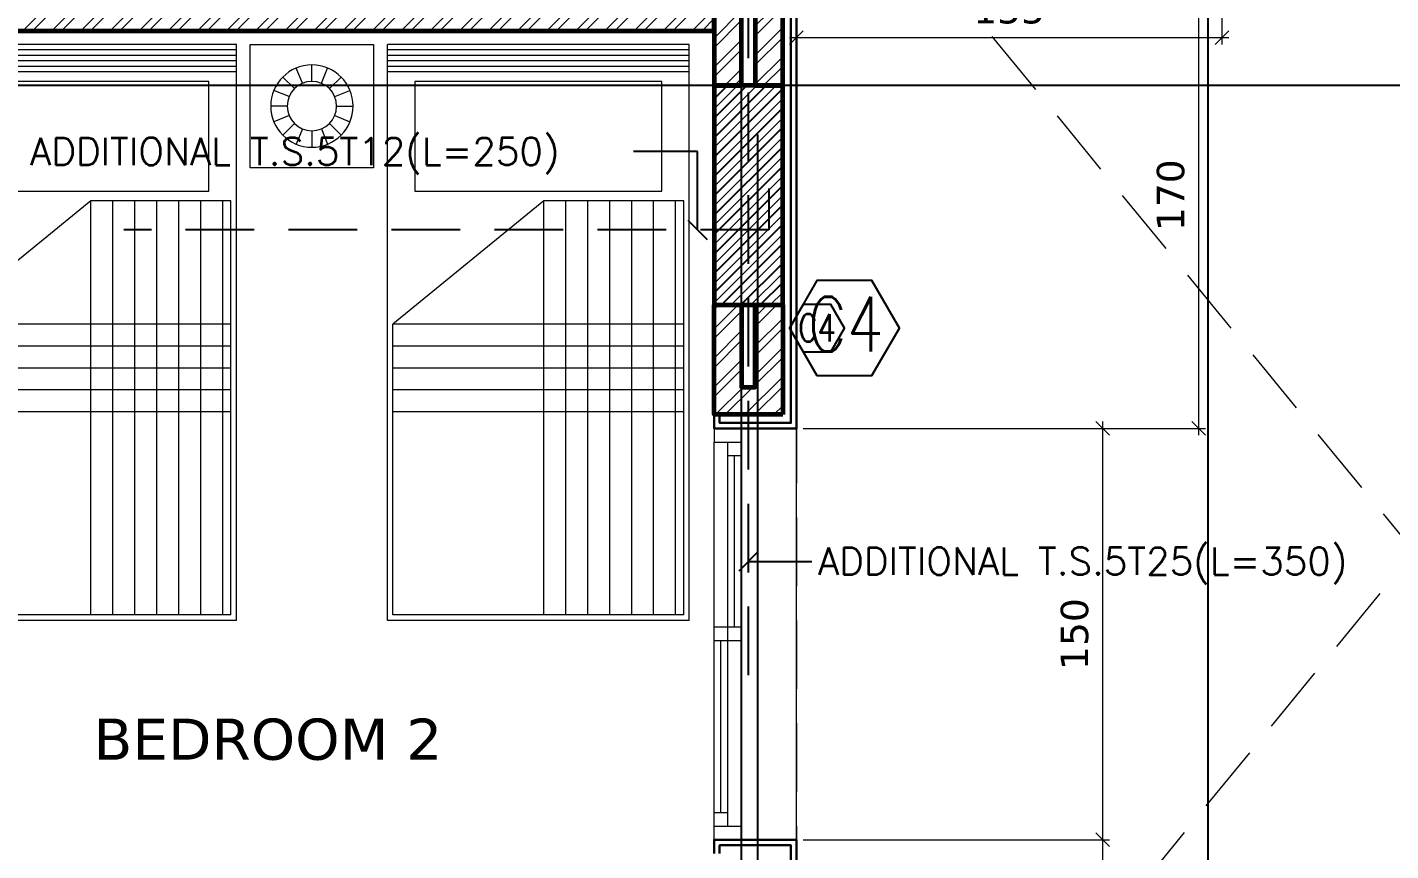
# Model space of a CAD drawing. Header units: inches. Extents: x -48 to 777, y -156 to 510.
# Drawn here: x 404.825 to 409.792, y 138.067 to 141.069 of the extents above; entities that cross this region are included whole.
import ezdxf
from ezdxf.enums import TextEntityAlignment as Align

# ---------------------------------------------------------------- set-up
doc = ezdxf.new("R2010")
doc.units = ezdxf.units.IN
doc.header["$MEASUREMENT"] = 0
doc.set_wipeout_variables(frame=1)
doc.linetypes.add('ACAD_ISO10W100', pattern=[18, 12, -3, 0, -3])
doc.linetypes.add('HIDDEN', pattern=[0.375, 0.25, -0.125])
doc.layers.get('Defpoints').update_dxf_attribs({"lineweight": 5})
for name, color, linetype, lineweight in [('A-AXIS ST', 251, 'ACAD_ISO10W100', 5), ('A-DIM', 9, 'Continuous', 5), ('A-FURN1', 211, 'Continuous', 15), ('A-HIDDEN', 254, 'HIDDEN', 5), ('A-LEVELS', 139, 'Continuous', 20), ('A-LIMIT LOT', 235, 'ACAD_ISO10W100', 20), ('A-PILLARS', 1, 'Continuous', 60), ('A-TEXT', 50, 'Continuous', 15), ('A-WALLS', 7, 'Continuous', 60), ('A-WINDOWS', 4, 'Continuous', 20), ('C-STONE', 42, 'Continuous', 30), ('D-STONE', 52, 'Continuous', 20), ('H-PILLARS', 61, 'Continuous', 5), ('H-WALLS', 51, 'Continuous', 5)]:
    doc.layers.add(name, color=color, linetype=linetype, lineweight=lineweight)
doc.layers.add('HH-GREY', color=253, linetype='Continuous', lineweight=5, true_color=0x828282)
for name, color, linetype in [('pts pc', 7, 'Continuous'), ('Str-Axes', 8, 'Continuous'), ('str-col-hatch', 8, 'Continuous'), ('str-COL-TAG-100', 1, 'Continuous'), ('str-COL-TAG-50', 7, 'Continuous'), ('str-columns', 3, 'Continuous'), ('str-slab-bottom-reinf.', 1, 'Continuous'), ('str-slab-top', 1, 'Continuous')]:
    doc.layers.add(name, color=color, linetype=linetype)
doc.styles.add('2mm', font='simplex.shx', dxfattribs={"height": 0.5})
doc.styles.add('ROMAN', font='ROMANS.SHX')
doc.styles.add('ROMAND', font='verdana.ttf')
doc.styles.add('ROMANS', font='romans__.ttf', dxfattribs={"height": 0.14})
doc.dimstyles.new('M-1.50', dxfattribs={"dimtxt": 0.1, "dimasz": 0.05, "dimexe": 0.025, "dimexo": 0.025, "dimgap": 0.05, "dimtad": 1, "dimlfac": 100, "dimrnd": 0.5, "dimzin": 9, "dimdsep": 46, "dimtxsty": 'ROMAND', "dimblk": 'OBLIQUE', "dimcen": 1, "dimdle": 0.025, "dimclrd": 256, "dimclre": 256, "dimclrt": 2, "dimadec": 0, "dimazin": 0, "dimtfac": 0.666667, "dimtmove": 2, "dimatfit": 3, "dimfxl": 0.04, "dimtolj": 1, "dimtzin": 5, "dimlwd": -1, "dimlwe": -1, "dimarcsym": 0})
doc.dimstyles.new('structure', dxfattribs={"dimtxt": 0.1, "dimasz": 0.07, "dimexe": 0.18, "dimexo": 1, "dimgap": 0.05, "dimtad": 1, "dimdec": 1, "dimlfac": 100, "dimrnd": 0.5, "dimdsep": 46, "dimtxsty": 'ROMAN', "dimblk1": 'OBLIQUE', "dimblk2": 'OBLIQUE', "dimsah": 1, "dimcen": 0.009, "dimse1": 1, "dimse2": 1, "dimclrd": 4, "dimclre": 9, "dimclrt": 1, "dimadec": 0, "dimazin": 0, "dimtfac": 0.066667, "dimtdec": 1, "dimtix": 1, "dimtmove": 2, "dimatfit": 3, "dimldrblk": 'OBLIQUE', "dimfxl": 0.18, "dimtolj": 1, "dimarcsym": 0})
pattern_1 = [(45, (-242.49175, -175.21088), (-0.0530330086, 0.0530330086), []), (45, (-242.4564, -175.21088), (-0.0530330086, 0.0530330086), [])]

# ---------------------------------------------------------------- blocks, each defined once
blk = doc.blocks.new('_Oblique')
at = {"color": 0, "linetype": 'ByBlock', "lineweight": -2}
blk.add_line((-0.5, -0.5), (0.5, 0.5), dxfattribs=at)
blk = doc.blocks.new('*D7')
at = {"layer": 'A-DIM', "transparency": 16777216}
for p, q in [((332.1441, 67.9158), (332.1441, 63.3658)), ((332.5563, 67.8908), (332.1191, 67.8908)), ((332.5563, 63.3908), (332.1191, 63.3908))]:
    blk.add_line(p, q, dxfattribs=at)
at = {"layer": 'Defpoints', "color": 0, "transparency": 16777216}
for p in [(332.5813, 67.8908), (332.1441, 63.3908), (332.5813, 63.3908)]:
    blk.add_point(p, dxfattribs=at)
at = {"layer": 'A-DIM', "transparency": 16777216, "xscale": 0.05, "yscale": 0.05, "zscale": 0.05}
for p, rotation in [((332.1441, 67.8908), 90), ((332.1441, 63.3908), 270)]:
    blk.add_blockref('_Oblique', p, dxfattribs=dict(at, rotation=rotation))
at = {"layer": 'A-DIM', "color": 2, "transparency": 16777216, "insert": (332.0421, 65.6408), "char_height": 0.1, "attachment_point": 5, "rotation": 90, "style": 'ROMAND'}
blk.add_mtext('\\A1;450', dxfattribs=at)
blk = doc.blocks.new('*D8')
at = {"layer": 'A-DIM', "transparency": 16777216}
for p, q in [((327.0813, 67.8658), (327.0813, 67.5233)), ((332.5813, 67.8658), (332.5813, 67.5233)), ((332.6063, 67.5483), (327.0563, 67.5483))]:
    blk.add_line(p, q, dxfattribs=at)
at = {"layer": 'Defpoints', "color": 0, "transparency": 16777216}
for p in [(327.0813, 67.8908), (332.5813, 67.8908), (327.0813, 67.5483)]:
    blk.add_point(p, dxfattribs=at)
at = {"layer": 'A-DIM', "transparency": 16777216, "xscale": 0.05, "yscale": 0.05, "zscale": 0.05, "rotation": 180}
blk.add_blockref('_Oblique', (327.0813, 67.5483), dxfattribs=at)
at = {"layer": 'A-DIM', "transparency": 16777216, "xscale": 0.05, "yscale": 0.05, "zscale": 0.05}
blk.add_blockref('_Oblique', (332.5813, 67.5483), dxfattribs=at)
at = {"layer": 'A-DIM', "color": 2, "transparency": 16777216, "insert": (329.8313, 67.6503), "char_height": 0.1, "attachment_point": 5, "style": 'ROMAND'}
blk.add_mtext('\\A1;550', dxfattribs=at)
blk = doc.blocks.new('gkjhg')
at = {"layer": 'A-FURN1', "extrusion": (0, 0, -1)}
for p, q in [((566.8796, 146.1703), (568.9796, 146.1703)), ((566.8796, 146.1703), (566.8796, 145.0703)), ((566.8996, 146.1503), (566.8996, 145.0903)), ((566.8996, 146.1503), (568.4096, 146.1503)), ((568.4096, 146.1503), (568.4096, 145.6403)), ((568.9796, 146.1703), (568.9796, 145.0703)), ((568.4446, 146.0703), (568.8446, 146.0703)), ((568.4446, 145.1703), (568.4446, 146.0703)), ((568.8446, 146.0703), (568.8446, 145.1703)), ((568.4096, 145.6403), (567.9596, 145.0903)), ((568.8446, 145.1703), (568.4446, 145.1703)), ((566.8996, 145.0903), (567.9596, 145.0903)), ((566.8796, 145.0703), (568.9796, 145.0703))]:
    blk.add_line(p, q, dxfattribs=at)
at = {"layer": 'HH-GREY', "extrusion": (0, 0, -1)}
for p, q in [((567.6396, 146.1503), (567.6396, 145.0903)), ((567.7196, 146.1503), (567.7196, 145.0903)), ((567.7996, 146.1503), (567.7996, 145.0903)), ((567.8796, 146.1503), (567.8796, 145.0903)), ((567.9596, 146.1503), (567.9596, 145.0903)), ((568.8796, 146.1703), (568.8796, 145.0703)), ((568.8996, 146.1703), (568.8996, 145.0703)), ((568.9196, 146.1703), (568.9196, 145.0703)), ((568.9396, 146.1703), (568.9396, 145.0703)), ((568.9596, 146.1703), (568.9596, 145.0703)), ((566.8996, 146.1203), (568.4096, 146.1203)), ((566.8996, 146.0403), (568.4096, 146.0403)), ((566.8996, 145.9603), (568.4096, 145.9603)), ((566.8996, 145.8803), (568.4096, 145.8803)), ((566.8996, 145.8003), (568.4096, 145.8003)), ((566.8996, 145.7203), (568.4096, 145.7203)), ((566.8996, 145.6403), (568.4096, 145.6403))]:
    blk.add_line(p, q, dxfattribs=at)
blk = doc.blocks.new('dzhgjfcgxbf')
for p, q in [((631.6, 370.2882), (631.5618, 370.3806)), ((631.6574, 370.2996), (631.6574, 370.3996)), ((631.7148, 370.2882), (631.7531, 370.3806)), ((631.5514, 370.2557), (631.4807, 370.3264)), ((631.7635, 370.2557), (631.8342, 370.3264)), ((631.5189, 370.207), (631.4265, 370.2453)), ((631.796, 370.207), (631.8884, 370.2453)), ((631.5074, 370.1496), (631.4074, 370.1496)), ((631.8074, 370.1496), (631.9074, 370.1496)), ((631.5189, 370.0922), (631.4265, 370.0539)), ((631.796, 370.0922), (631.8884, 370.0539)), ((631.5514, 370.0435), (631.4807, 369.9728)), ((631.6, 370.011), (631.5618, 369.9186)), ((631.6574, 369.9996), (631.6574, 369.8996)), ((631.7148, 370.011), (631.7531, 369.9186)), ((631.7635, 370.0435), (631.8342, 369.9728))]:
    blk.add_line(p, q)
for radius in [0.25, 0.15]:
    blk.add_circle((631.6574, 370.1496), radius)
blk = doc.blocks.new('*U25')
for p, q in [((50, 100), (1450, 100)), ((100, 100), (100, 50)), ((725, 0), (725, 100)), ((775, 0), (775, 100)), ((50, 50), (1450, 50)), ((100, 75), (725, 75)), ((1400, 0), (1400, 50)), ((50, 0), (1450, 0)), ((775, 25), (1400, 25))]:
    blk.add_line(p, q)
for points in [[(0, 100), (50, 100), (50, 0), (0, 0)], [(1500, 100), (1450, 100), (1450, 0), (1500, 0)]]:
    blk.add_lwpolyline(points)
blk = doc.blocks.new('AXIS')
at = {"layer": 'A-AXIS ST', "ltscale": 0.1}
for p, q in [((649.91853, 296.91777), (649.91853, 336.01919)), ((651.61853, 296.91777), (651.61853, 336.01919)), ((657.61853, 316.06777), (627.81853, 316.06777))]:
    blk.add_line(p, q, dxfattribs=at)
blk = doc.blocks.new('*D317')
at = {"layer": 'A-DIM', "transparency": 16777216}
for p, q in [((407.6518, 138.1069), (408.7676, 138.1069)), ((408.7426, 136.9819), (408.7426, 138.1319)), ((407.6518, 137.0069), (408.7676, 137.0069))]:
    blk.add_line(p, q, dxfattribs=at)
at = {"layer": 'Defpoints', "color": 0, "transparency": 16777216}
for p in [(407.6268, 138.1069), (408.7426, 138.1069), (407.6268, 137.0069)]:
    blk.add_point(p, dxfattribs=at)
at = {"layer": 'A-DIM', "transparency": 16777216, "xscale": 0.05, "yscale": 0.05, "zscale": 0.05}
for p, rotation in [((408.7426, 138.1069), 90), ((408.7426, 137.0069), 270)]:
    blk.add_blockref('_Oblique', p, dxfattribs=dict(at, rotation=rotation))
at = {"layer": 'A-DIM', "color": 2, "transparency": 16777216, "insert": (408.6406, 137.5569), "char_height": 0.1, "attachment_point": 5, "rotation": 90, "style": 'ROMAND'}
blk.add_mtext('\\A1;110', dxfattribs=at)
blk = doc.blocks.new('*D318')
at = {"layer": 'A-DIM', "transparency": 16777216}
for p, q in [((408.7426, 138.0819), (408.7426, 139.6319)), ((407.6518, 139.6069), (408.7676, 139.6069)), ((407.6518, 138.1069), (408.7676, 138.1069))]:
    blk.add_line(p, q, dxfattribs=at)
at = {"layer": 'Defpoints', "color": 0, "transparency": 16777216}
for p in [(407.6268, 139.6069), (408.7426, 139.6069), (407.6268, 138.1069)]:
    blk.add_point(p, dxfattribs=at)
at = {"layer": 'A-DIM', "transparency": 16777216, "xscale": 0.05, "yscale": 0.05, "zscale": 0.05}
for p, rotation in [((408.7426, 139.6069), 90), ((408.7426, 138.1069), 270)]:
    blk.add_blockref('_Oblique', p, dxfattribs=dict(at, rotation=rotation))
at = {"layer": 'A-DIM', "color": 2, "transparency": 16777216, "insert": (408.6406, 138.8569), "char_height": 0.1, "attachment_point": 5, "rotation": 90, "style": 'ROMAND'}
blk.add_mtext('\\A1;150', dxfattribs=at)
blk = doc.blocks.new('*D319')
at = {"layer": 'A-DIM', "transparency": 16777216}
for p, q in [((409.0926, 139.5819), (409.0926, 141.3319)), ((407.6518, 139.6069), (409.1176, 139.6069))]:
    blk.add_line(p, q, dxfattribs=at)
at = {"layer": 'Defpoints', "color": 0, "transparency": 16777216}
for p in [(409.0926, 141.3069), (409.0926, 141.3069), (407.6268, 139.6069)]:
    blk.add_point(p, dxfattribs=at)
at = {"layer": 'A-DIM', "transparency": 16777216, "xscale": 0.05, "yscale": 0.05, "zscale": 0.05}
for p, rotation in [((409.0926, 141.3069), 90), ((409.0926, 139.6069), 270)]:
    blk.add_blockref('_Oblique', p, dxfattribs=dict(at, rotation=rotation))
at = {"layer": 'A-DIM', "color": 2, "transparency": 16777216, "insert": (408.9906, 140.4569), "char_height": 0.1, "attachment_point": 5, "rotation": 90, "style": 'ROMAND'}
blk.add_mtext('\\A1;170', dxfattribs=at)
blk = doc.blocks.new('*D321')
at = {"layer": 'A-DIM', "transparency": 16777216}
for p, q in [((407.6268, 141.2819), (407.6268, 141.0062)), ((409.1768, 141.2819), (409.1768, 141.0062)), ((409.2018, 141.0312), (407.6018, 141.0312))]:
    blk.add_line(p, q, dxfattribs=at)
at = {"layer": 'Defpoints', "color": 0, "transparency": 16777216}
for p in [(407.6268, 141.3069), (409.1768, 141.3069), (407.6268, 141.0312)]:
    blk.add_point(p, dxfattribs=at)
at = {"layer": 'A-DIM', "transparency": 16777216, "xscale": 0.05, "yscale": 0.05, "zscale": 0.05, "rotation": 180}
blk.add_blockref('_Oblique', (407.6268, 141.0312), dxfattribs=at)
at = {"layer": 'A-DIM', "transparency": 16777216, "xscale": 0.05, "yscale": 0.05, "zscale": 0.05}
blk.add_blockref('_Oblique', (409.1768, 141.0312), dxfattribs=at)
at = {"layer": 'A-DIM', "color": 2, "transparency": 16777216, "insert": (408.4018, 141.1324), "char_height": 0.1, "attachment_point": 5, "style": 'ROMAND'}
blk.add_mtext('\\A1;155', dxfattribs=at)
blk = doc.blocks.new('LOT 688  TOPOGRAPHIC PLAN')
at = {"layer": 'A-LEVELS', "color": 209, "linetype": 'Continuous'}
blk.add_lwpolyline([(-315977.72437, -27919.39578), (-315977.6076, -27919.00654), (-315977.34738, -27918.20383), (-315977.18257, -27917.85413), (-315976.99399, -27917.54637), (-315976.7839, -27917.27916), (-315976.55457, -27917.05109), (-315976.30825, -27916.86078), (-315976.0472, -27916.70681), (-315975.48998, -27916.50232), (-315974.90097, -27916.42644), (-315974.29678, -27916.46462), (-315973.68554, -27916.58356), (-315973.07251, -27916.74337), (-315972.46289, -27916.9042), (-315971.86191, -27917.02617), (-315971.27481, -27917.0694)], dxfattribs=at)
at = {"layer": 'pts pc', "linetype": 'Continuous'}
for points in [[(-315973.94379, -27917.85743), (-315974.65457, -27918.56063)], [(-315973.94758, -27918.56442), (-315974.65078, -27917.85364)]]:
    blk.add_lwpolyline(points, dxfattribs=at)
at = {"layer": 'pts pc', "color": 1, "char_height": 0.5, "width": 2.9761905, "attachment_point": 1, "rotation": 359.69285, "style": '2mm'}
for s, insert in [('\\Fsimplex.shx;\\W1.0000000000;\\T1.0000000000;\\o\\l94.661', (-315973.79784, -27917.96171)), ('\\Fsimplex.shx;\\W1.0000000000;\\T1.0000000000;\\o\\l95.165', (-315978.42215, -27918.19392))]:
    blk.add_mtext(s, dxfattribs=dict(at, insert=insert))
at = {"linetype": 'Continuous'}
blk.add_wipeout([(-315996.80172, -27893.57917), (-315969.32038, -27896.23659), (-315969.32038, -27930.53073), (-315964.08799, -27936.87852), (-315964.6636, -27941.43051), (-315970.22923, -27937.16678), (-315985.1164, -27950.2257)], dxfattribs=at).dxf.layer = 'A-LIMIT LOT'
at = {"layer": 'A-HIDDEN', "linetype": 'ACAD_ISO10W100', "ltscale": 0.05}
blk.add_lwpolyline([(-315992.30527, -27900.52725), (-315983.21966, -27944.57125), (-315970.69258, -27933.58259), (-315972.32038, -27931.60779), (-315972.32038, -27902.3323)], close=True, dxfattribs=at)
blk = doc.blocks.new('tags')
at = {"layer": 'str-COL-TAG-100', "color": 2}
blk.add_lwpolyline([(0.125, -0.2616), (0.325, -0.2616), (0.425, -0.0884), (0.325, 0.0848), (0.125, 0.0848), (0.025, -0.0884)], close=True, dxfattribs=at)
at = {"layer": 'str-COL-TAG-50', "color": 2}
blk.add_lwpolyline([(0.075, -0.175), (0.175, -0.175), (0.225, -0.0884), (0.175, -0.0018), (0.075, -0.0018), (0.025, -0.0884)], close=True, dxfattribs=at)
at = {"layer": 'str-COL-TAG-100', "color": 1, "style": 'ROMANS', "width": 0.699426}
blk.add_attdef('NUMBER', text='', height=0.2, dxfattribs=at).set_placement((0.0918, -0.1741), (0.3679, -0.1741), align=Align.FIT)
at = {"layer": 'str-COL-TAG-50', "color": 1, "style": 'ROMANS', "width": 0.697102}
blk.add_attdef('NUMBER', text='', height=0.1, dxfattribs=at).set_placement((0.0562, -0.1375), (0.1938, -0.1375), align=Align.FIT)
blk = doc.blocks.new('WOQOUO NAZAR')
at = {"layer": 'A-HIDDEN'}
for p, q in [((327.08134, 67.89084), (332.58135, 63.39085)), ((327.08135, 63.39084), (332.58134, 67.89085))]:
    blk.add_line(p, q, dxfattribs=at)
blk.add_lwpolyline([(327.08135, 63.39084), (332.58135, 63.39085), (332.58134, 67.89085), (327.08134, 67.89084)], close=True, dxfattribs=at)
at = {"layer": 'A-DIM'}
dim = blk.add_linear_dim(base=(332.14413, 63.39085), p1=(332.58134, 67.89085), p2=(332.58134, 63.39085), angle=90, dimstyle='M-1.50', dxfattribs=at)
dim.commit()
dim.dimension.update_dxf_attribs({"geometry": '*D7', "text_midpoint": (332.04208, 65.64085)})
dim = blk.add_linear_dim(base=(327.08134, 67.54828), p1=(332.58134, 67.89085), p2=(327.08134, 67.89084), dimstyle='M-1.50', dxfattribs=at)
dim.commit()
dim.dimension.update_dxf_attribs({"geometry": '*D8', "text_midpoint": (329.83134, 67.65032)})

msp = doc.modelspace()

# ---------------------------------------------------------------- block references
at = {"layer": 'pts pc'}
msp.add_blockref('LOT 688  TOPOGRAPHIC PLAN', (316381.44716, 28057.10823), dxfattribs=at)

# ---------------------------------------------------------------- next in the draw order: hatches: boundary and pattern name
at = {"layer": 'H-PILLARS', "linetype": 'Continuous'}
h = msp.add_hatch(dxfattribs=at)
h.set_pattern_fill('ANSI31', color=256, scale=0.2)
h.set_pattern_definition([(45, (-150.529807, -172.60263), (-0.0176776695, 0.0176776695), [])])
h.paths.add_polyline_path([(407.32678, 140.05688), (407.57678, 140.05688), (407.57678, 140.85688), (407.32678, 140.85688)])
at = {"layer": 'H-WALLS'}
h = msp.add_hatch(dxfattribs=at)
h.set_pattern_fill('ANSI32', color=256, scale=0.2)
h.set_pattern_definition(pattern_1)
h.paths.add_polyline_path([(404.30678, 141.15688), (403.37678, 141.15688), (403.37678, 143.85688), (403.27678, 143.85688), (403.27678, 140.85688), (403.19678, 140.85688), (403.19678, 140.75688), (403.27678, 140.75688), (403.27678, 138.99688), (403.37678, 138.99688), (403.37678, 141.05688), (407.32678, 141.05688), (407.32678, 141.15688), (405.40678, 141.15688), (405.30678, 141.15688), (404.40678, 141.15688)], flags=17)
h = msp.add_hatch(dxfattribs=at)
h.set_pattern_fill('ANSI32', color=256, scale=0.2)
h.set_pattern_definition(pattern_1)
h.paths.add_polyline_path([(407.57678, 141.25688), (407.32678, 141.25688), (407.32678, 140.85688), (407.42678, 140.85688), (407.42678, 141.15688), (407.47678, 141.15688), (407.47678, 140.85688), (407.57678, 140.85688)], flags=17)
h = msp.add_hatch(dxfattribs=at)
h.set_pattern_fill('ANSI32', color=256, scale=0.2)
h.set_pattern_definition(pattern_1)
h.paths.add_polyline_path([(407.57678, 139.65688), (407.32678, 139.65688), (407.32678, 140.05688), (407.42678, 140.05688), (407.42678, 139.75688), (407.47678, 139.75688), (407.47678, 140.05688), (407.57678, 140.05688)], flags=17)
at = {"layer": 'str-col-hatch'}
h = msp.add_hatch(dxfattribs=at)
h.set_pattern_fill('ANSI31', color=256, scale=0.4)
h.set_pattern_definition([(45, (-288.80302, 89.347635), (-0.035355339, 0.035355339), [])])
h.paths.add_polyline_path([(407.32678, 140.85688), (407.32678, 140.05688), (407.57678, 140.05688), (407.57678, 140.85688)])

# ---------------------------------------------------------------- next in the draw order: linework, layer by layer
at = {"layer": 'A-FURN1', "extrusion": (0, 0, -1)}
msp.add_lwpolyline([(-406.08671, 141.00688), (-406.08671, 140.55688), (-405.63671, 140.55688), (-405.63671, 141.00688)], close=True, dxfattribs=at)
at = {"layer": 'A-PILLARS'}
msp.add_lwpolyline([(407.32678, 140.05688), (407.57678, 140.05688), (407.57678, 140.85688), (407.32678, 140.85688)], close=True, dxfattribs=at)
at = {"layer": 'A-WALLS'}
msp.add_lwpolyline([(404.30678, 141.15688), (403.37678, 141.15688), (403.37678, 143.85688), (403.27678, 143.85688), (403.27678, 140.85688), (403.19678, 140.85688), (403.19678, 140.75688), (403.27678, 140.75688), (403.27678, 138.99688), (403.37678, 138.99688), (403.37678, 141.05688), (407.32678, 141.05688), (407.32678, 141.15688), (405.40678, 141.15688), (405.40678, 141.15688), (405.30678, 141.15688), (405.30678, 141.15688), (404.40678, 141.15688), (404.40678, 141.15688), (404.30678, 141.15688), (404.30678, 141.15688)], dxfattribs=at)
for points in [[(407.57678, 141.25688), (407.32678, 141.25688), (407.32678, 140.85688), (407.42678, 140.85688), (407.42678, 141.15688), (407.47678, 141.15688), (407.47678, 140.85688), (407.57678, 140.85688)], [(407.57678, 139.65688), (407.32678, 139.65688), (407.32678, 140.05688), (407.42678, 140.05688), (407.42678, 139.75688), (407.47678, 139.75688), (407.47678, 140.05688), (407.57678, 140.05688)]]:
    msp.add_lwpolyline(points, close=True, dxfattribs=at)
at = {"layer": 'C-STONE', "linetype": 'Continuous'}
for points in [[(407.32678, 141.25688), (407.32678, 141.30688), (407.62678, 141.30688), (407.62678, 139.60688), (407.32678, 139.60688), (407.32678, 139.65688)], [(407.34678, 141.25688), (407.34678, 141.28688), (407.60678, 141.28688), (407.60678, 139.62688), (407.34678, 139.62688), (407.34678, 139.65688)], [(407.32678, 138.05688), (407.32678, 138.10688), (407.62678, 138.10688), (407.62678, 137.00688), (407.32678, 137.00688), (407.32678, 137.05688)], [(407.34678, 138.05688), (407.34678, 138.08688), (407.60678, 138.08688), (407.60678, 137.02688), (407.34678, 137.02688), (407.34678, 137.05688)]]:
    msp.add_lwpolyline(points, dxfattribs=at)
at = {"layer": 'D-STONE', "linetype": 'Continuous'}
msp.add_line((407.62678, 138.10688), (407.62678, 139.60688), dxfattribs=at)
at = {"layer": 'Str-Axes', "ltscale": 0.1}
for p, q in [((407.42678, 122.25688), (407.42678, 161.35831)), ((409.12678, 122.25688), (409.12678, 161.35831)), ((413.62657, 140.85688), (385.32678, 140.85688))]:
    msp.add_line(p, q, dxfattribs=at)
at = {"layer": 'str-columns'}
msp.add_lwpolyline([(407.32678, 140.05688), (407.57678, 140.05688), (407.57678, 140.85688), (407.32678, 140.85688)], close=True, dxfattribs=at)
at = {"layer": 'str-slab-bottom-reinf.'}
msp.add_line((407.48598, 134.67889), (407.48598, 140.67889), dxfattribs=at)
at = {"layer": 'str-slab-top', "linetype": 'HIDDEN'}
msp.add_line((407.45178, 138.70688), (407.45178, 142.20688), dxfattribs=at)
msp.add_lwpolyline([(407.52678, 140.48095), (407.52678, 140.33095), (405.17678, 140.33095)], dxfattribs=at)

# ---------------------------------------------------------------- next in the draw order: block references
at = {"layer": 'A-DIM'}
msp.add_blockref('AXIS', (-242.49175, -175.21088), dxfattribs=at)
msp.add_blockref('AXIS', (-242.49175, -175.21088), dxfattribs=at)
at = {"layer": 'A-FURN1', "xscale": -1, "rotation": 270.0000000273443}
for p in [(259.41638, -427.97274), (261.06638, -427.97274)]:
    msp.add_blockref('gkjhg', p, dxfattribs=at)
at = {"layer": 'A-FURN1', "extrusion": (0, 0, -1), "xscale": 0.5999999999999998, "yscale": 0.5999999999999998, "zscale": 0.5999999999999998, "rotation": 269.9996903654621}
msp.add_blockref('dzhgjfcgxbf', (-627.94941, 519.77755), dxfattribs=at)
at = {"layer": 'A-HIDDEN', "rotation": 269.9999246618755}
msp.add_blockref('WOQOUO NAZAR', (344.23637, 468.98831), dxfattribs=at)
at = {"layer": 'A-WINDOWS', "xscale": 0.0009999999999906004, "yscale": 0.0009999999999906004, "zscale": 0.0009999999999906004, "rotation": 90.00000000281167}
msp.add_blockref('*U25', (407.42678, 138.10688), dxfattribs=at)
at = {"layer": 'Str-Axes'}
msp.add_blockref('AXIS', (-242.49175, -175.21088), dxfattribs=at)
at = {"layer": 'str-columns'}
ref = msp.add_blockref('tags', (407.57678, 140.06073), dxfattribs=at)
ref.add_attrib('NUMBER', 'C4', dxfattribs={"layer": 'str-COL-TAG-50', "color": 1, "height": 0.1, "style": 'ROMANS', "width": 0.63631}).set_placement((407.63297, 139.92323), (407.77056, 139.92323), align=Align.FIT)
ref.add_attrib('NUMBER', 'C4', dxfattribs={"layer": 'str-COL-TAG-100', "color": 1, "height": 0.2, "style": 'ROMANS', "width": 0.638431}).set_placement((407.66862, 139.88667), (407.94471, 139.88667), align=Align.FIT)

# ---------------------------------------------------------------- next in the draw order: texts
at = {"layer": 'A-TEXT', "insert": (405.06637, 138.54875, -95), "char_height": 0.15, "width": 2.3447222, "attachment_point": 1, "style": 'ROMAND'}
msp.add_mtext('BEDROOM 2', dxfattribs=at)
at = {"layer": 'str-slab-top', "style": 'ROMAN'}
for s, p in [('ADDITIONAL T.S.5T12(L=250)', (404.83472, 140.56675)), ('ADDITIONAL T.S.5T25(L=350)', (407.70516, 139.07247))]:
    msp.add_text(s, height=0.1, dxfattribs=at).set_placement(p)

# ---------------------------------------------------------------- next in the draw order: dimensions: what is measured, and where the dimension line sits
at = {"layer": 'A-DIM'}
for base, p1, p2, picture, middle in [((409.09264, 141.30688), (407.62678, 139.60688), (409.09264, 141.30688), '*D319', (408.99059, 140.45688)), ((408.74264, 139.60688), (407.62678, 138.10688), (407.62678, 139.60688), '*D318', (408.64059, 138.85688)), ((408.74264, 138.10688), (407.62678, 137.00688), (407.62678, 138.10688), '*D317', (408.64059, 137.55688))]:
    dim = msp.add_linear_dim(base=base, p1=p1, p2=p2, angle=90, dimstyle='M-1.50', dxfattribs=at)
    dim.commit()
    dim.dimension.update_dxf_attribs({"geometry": picture, "text_midpoint": middle})
dim = msp.add_linear_dim(base=(407.62678, 141.03116), p1=(409.17678, 141.30688), p2=(407.62678, 141.30688), dimstyle='M-1.50', dxfattribs=at)
dim.commit()
dim.dimension.update_dxf_attribs({"geometry": '*D321', "text_midpoint": (408.40178, 141.13237)})

# ---------------------------------------------------------------- next in the draw order: leaders
at = {"layer": 'str-slab-top'}
for points, override in [([(407.26629, 140.33095), (407.26629, 140.61587), (407.03336, 140.61587)], {"dimgap": 0.05, "dimtad": 0, "dimfxl": 0.04, "dimfxlon": 1}), ([(407.45178, 139.1216), (407.68271, 139.1216)], {"dimgap": 0.05, "dimtad": 0})]:
    msp.add_leader(points, dimstyle='structure', override=override, dxfattribs=at)

doc.saveas('drawing.dxf')
